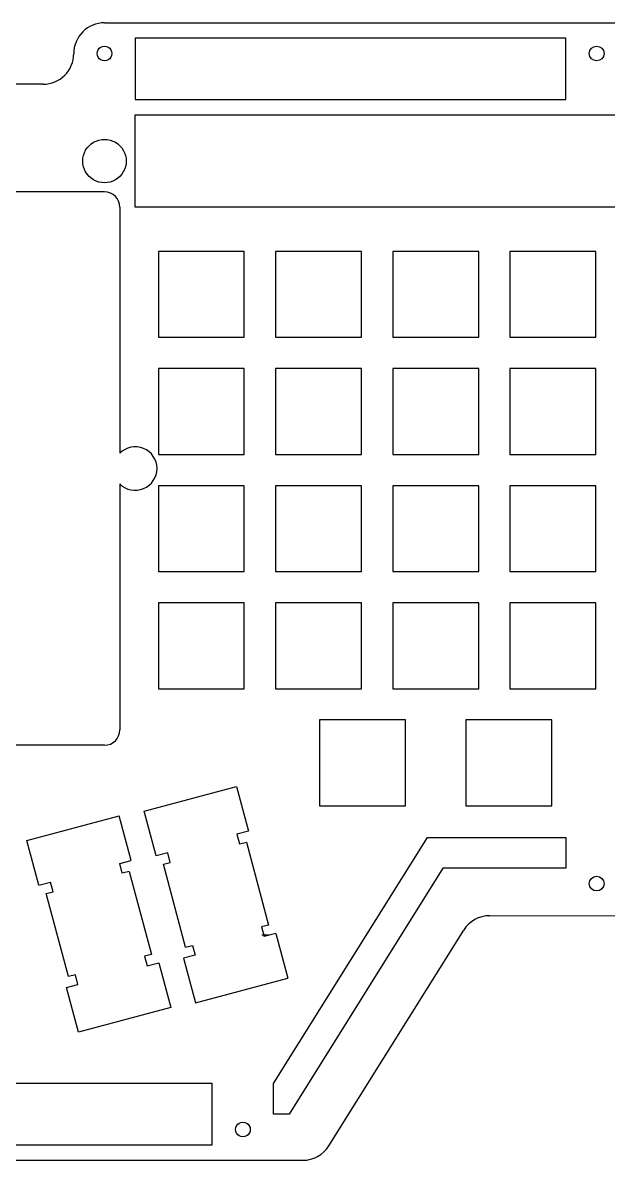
# Model space of a CAD drawing. Header units: millimetres. Extents: x 17 to 398, y -205 to -20.
# Drawn here: x 206.7 to 301.9, y -204.6 to -19.6 of the extents above; entities that cross this region are included whole.
import ezdxf

# ---------------------------------------------------------------- set-up
doc = ezdxf.new("R2010")
doc.units = ezdxf.units.MM
doc.layers.get('0').update_dxf_attribs({"linetype": 'CONTINUOUS'})

msp = doc.modelspace()

# ---------------------------------------------------------------- linework, layer by layer
for p, q in [((220, -19.65), (392.5, -19.65)), ((215, -24.65), (215, -24.65)), ((210, -29.65), (195, -29.65)), ((220, -47.15), (185, -47.15)), ((222.5, -49.65), (222.5, -89.65)), ((222.5, -94.65), (222.5, -134.65)), ((220, -137.15), (185, -137.15)), ((226.44, -147.88), (241.46, -143.86)), ((241.46, -143.86), (243.4, -151.12)), ((228.39, -155.15), (226.44, -147.88)), ((207.4, -152.65), (222.41, -148.62)), ((224.36, -155.89), (222.41, -148.62)), ((243.4, -151.12), (241.51, -151.63)), ((241.51, -151.63), (241.94, -153.2)), ((209.34, -159.91), (207.4, -152.65)), ((241.94, -153.2), (243.06, -152.9)), ((243.06, -152.9), (246.68, -166.39)), ((230.28, -154.64), (228.39, -155.15)), ((230.7, -156.21), (230.28, -154.64)), ((222.47, -156.39), (224.36, -155.89)), ((222.89, -157.96), (222.47, -156.39)), ((229.57, -156.51), (230.7, -156.21)), ((233.18, -170.01), (229.57, -156.51)), ((224.02, -157.66), (222.89, -157.96)), ((224.02, -157.66), (227.63, -171.16)), ((209.34, -159.91), (211.23, -159.4)), ((211.65, -160.97), (211.23, -159.4)), ((210.52, -161.28), (211.65, -160.97)), ((214.14, -174.77), (210.52, -161.28)), ((282.62, -164.88), (392.5, -164.65)), ((246.68, -166.39), (245.55, -166.7)), ((245.55, -166.7), (245.97, -168.27)), ((246.73, -168.06), (245.56, -168.06)), ((247.86, -167.76), (245.97, -168.27)), ((247.86, -167.76), (249.81, -175.02)), ((256.47, -202.3), (278.39, -167.23)), ((233.18, -170.01), (234.31, -169.71)), ((234.31, -169.71), (234.74, -171.28)), ((227.63, -171.16), (226.5, -171.46)), ((226.5, -171.46), (226.93, -173.03)), ((234.74, -171.28), (232.85, -171.78)), ((232.85, -171.78), (234.79, -179.04)), ((226.93, -173.03), (228.82, -172.52)), ((228.82, -172.52), (230.76, -179.79)), ((215.27, -174.47), (214.14, -174.77)), ((215.69, -176.04), (215.27, -174.47)), ((234.79, -179.04), (249.81, -175.02)), ((213.8, -176.55), (215.69, -176.04)), ((215.75, -183.81), (213.8, -176.55)), ((230.76, -179.79), (215.75, -183.81)), ((152.77, -204.65), (252.23, -204.65))]:
    msp.add_line(p, q)
for points in [[(225, -32.15), (295, -32.15), (295, -22.15), (225, -22.15)], [(340, -34.65), (340, -49.65), (225, -49.65), (225, -34.65)], [(242.73, -70.81), (242.73, -56.84), (228.76, -56.84), (228.76, -70.81)], [(247.81, -70.81), (261.78, -70.81), (261.78, -56.84), (247.81, -56.84)], [(280.83, -70.81), (280.83, -56.84), (266.86, -56.84), (266.86, -70.81)], [(299.88, -56.84), (285.91, -56.84), (285.91, -70.81), (299.88, -70.81)], [(228.76, -89.86), (242.73, -89.86), (242.73, -75.89), (228.76, -75.89)], [(261.78, -89.86), (261.78, -75.89), (247.81, -75.89), (247.81, -89.86)], [(266.86, -75.89), (266.86, -89.86), (280.83, -89.86), (280.83, -75.89)], [(299.88, -89.86), (299.88, -75.89), (285.91, -75.89), (285.91, -89.86)], [(242.73, -94.94), (228.76, -94.94), (228.76, -108.91), (242.73, -108.91)], [(247.81, -94.94), (247.81, -108.91), (261.78, -108.91), (261.78, -94.94)], [(266.86, -94.94), (266.86, -108.91), (280.83, -108.91), (280.83, -94.94)], [(299.88, -108.91), (299.88, -94.94), (285.91, -94.94), (285.91, -108.91)], [(228.76, -113.99), (228.76, -127.96), (242.73, -127.96), (242.73, -113.99)], [(247.81, -113.99), (247.81, -127.96), (261.78, -127.96), (261.78, -113.99)], [(266.86, -127.96), (280.83, -127.96), (280.83, -113.99), (266.86, -113.99)], [(299.88, -127.96), (299.88, -113.99), (285.91, -113.99), (285.91, -127.96)], [(254.95, -147.01), (268.92, -147.01), (268.92, -133.04), (254.95, -133.04)], [(278.76, -147.01), (292.74, -147.01), (292.74, -133.04), (278.76, -133.04)], [(250, -197.15), (247.5, -197.15), (247.5, -192.15), (272.5, -152.15), (275, -152.15), (295, -152.15), (295, -157.15), (275, -157.15)], [(167.5, -202.15), (237.5, -202.15), (237.5, -192.15), (167.5, -192.15)]]:
    msp.add_lwpolyline(points, close=True)
for centre, start, end in [((220, -24.65), 89.9996, 180), ((210, -24.65), -90, 0), ((282.63, -169.88), 90.1192, 147.9959), ((252.23, -199.65), 270, 327.9959)]:
    msp.add_arc(centre, 5, start, end)
for points in [[(218.8, -24.65), (218.8, -24.22), (219.03, -23.82), (219.4, -23.61)], [(219.4, -23.61), (219.77, -23.4), (220.23, -23.4), (220.6, -23.61)], [(220.6, -23.61), (220.97, -23.82), (221.2, -24.22), (221.2, -24.65)], [(298.8, -24.65), (298.8, -23.99), (299.34, -23.45), (300, -23.45)], [(300, -23.45), (300.66, -23.45), (301.2, -23.99), (301.2, -24.65)], [(219.4, -25.69), (219.03, -25.47), (218.8, -25.08), (218.8, -24.65)], [(220.6, -25.69), (220.23, -25.9), (219.77, -25.9), (219.4, -25.69)], [(221.2, -24.65), (221.2, -25.08), (220.97, -25.47), (220.6, -25.69)], [(300, -25.85), (299.34, -25.85), (298.8, -25.31), (298.8, -24.65)], [(301.2, -24.65), (301.2, -25.31), (300.66, -25.85), (300, -25.85)], [(218.23, -39.09), (219.33, -38.46), (220.67, -38.46), (221.77, -39.09)], [(216.46, -42.15), (216.46, -40.89), (217.14, -39.72), (218.23, -39.09)], [(221.77, -39.09), (222.86, -39.72), (223.54, -40.89), (223.54, -42.15)], [(218.23, -45.21), (217.14, -44.58), (216.46, -43.41), (216.46, -42.15)], [(223.54, -42.15), (223.54, -43.41), (222.86, -44.58), (221.77, -45.21)], [(221.77, -45.21), (220.67, -45.84), (219.33, -45.84), (218.23, -45.21)], [(222.5, -49.65), (222.5, -48.27), (221.38, -47.15), (220, -47.15)], [(226.35, -88.88), (225.03, -88.34), (223.51, -88.64), (222.5, -89.65)], [(228.54, -92.15), (228.54, -90.72), (227.67, -89.43), (226.35, -88.88)], [(226.35, -95.42), (227.67, -94.87), (228.54, -93.58), (228.54, -92.15)], [(222.5, -94.65), (223.51, -95.66), (225.03, -95.96), (226.35, -95.42)], [(220, -137.15), (221.38, -137.15), (222.5, -136.03), (222.5, -134.65)], [(298.8, -159.65), (298.8, -158.99), (299.34, -158.45), (300, -158.45)], [(300, -158.45), (300.66, -158.45), (301.2, -158.99), (301.2, -159.65)], [(300, -160.85), (299.34, -160.85), (298.8, -160.31), (298.8, -159.65)], [(301.2, -159.65), (301.2, -160.31), (300.66, -160.85), (300, -160.85)], [(241.3, -199.65), (241.3, -199.22), (241.53, -198.82), (241.9, -198.61)], [(241.9, -200.69), (241.53, -200.47), (241.3, -200.08), (241.3, -199.65)], [(241.9, -198.61), (242.27, -198.4), (242.73, -198.4), (243.1, -198.61)], [(243.1, -198.61), (243.47, -198.82), (243.7, -199.22), (243.7, -199.65)], [(243.7, -199.65), (243.7, -200.08), (243.47, -200.47), (243.1, -200.69)], [(243.1, -200.69), (242.73, -200.9), (242.27, -200.9), (241.9, -200.69)]]:
    msp.add_open_spline(points, degree=3)

doc.saveas('drawing.dxf')
